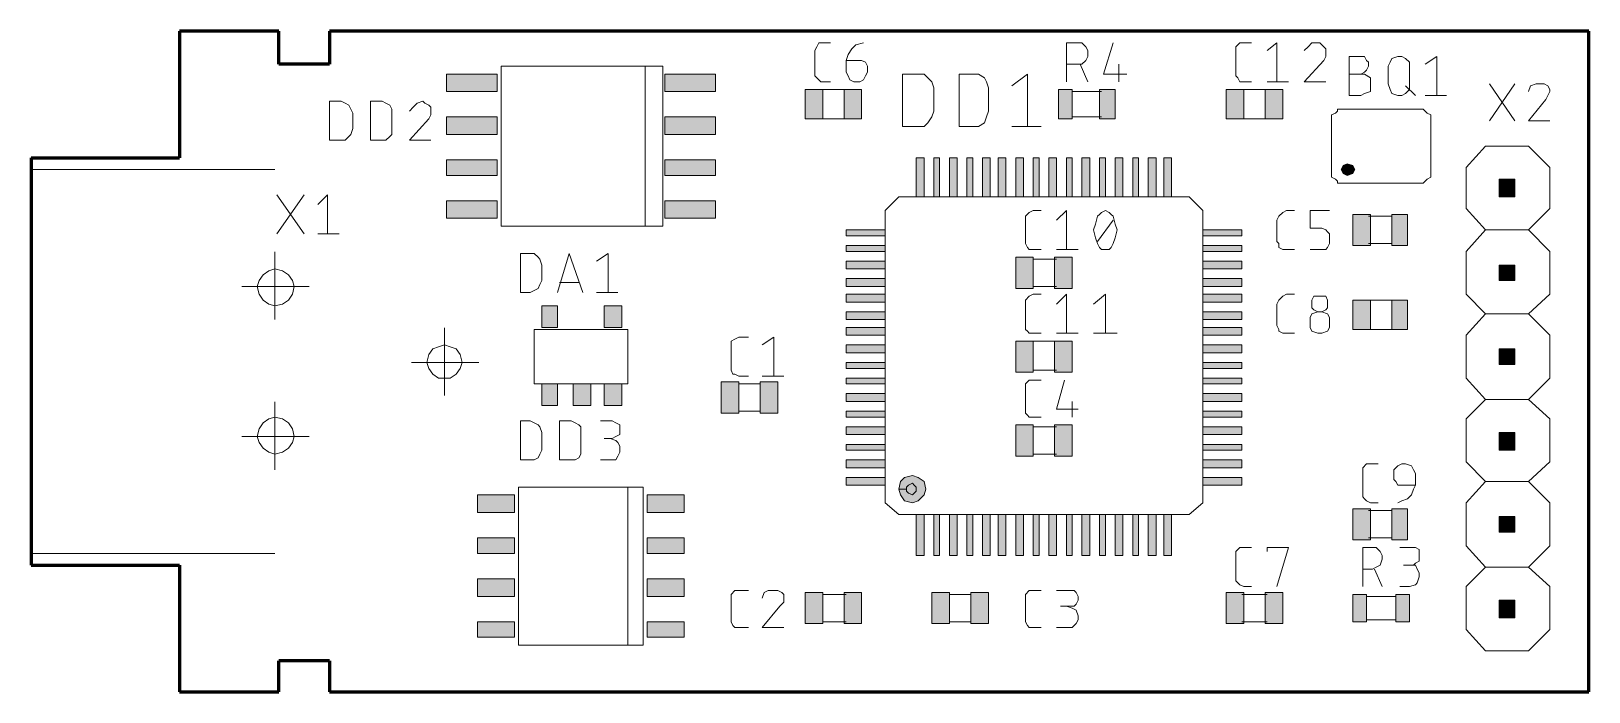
# Model space of a CAD drawing. Header units: millimetres. Extents: x 146 to 808, y 127 to 512.
# Drawn here: x 541.7 to 808, y 399.1 to 512.1 of the extents above; entities that cross this region are included whole.
import ezdxf

# ---------------------------------------------------------------- set-up
doc = ezdxf.new("R2010")
doc.units = ezdxf.units.MM
doc.layers.add('H', color=7, linetype='Continuous', lineweight=100)
doc.layers.add('P', color=250, linetype='Continuous', lineweight=100)

msp = doc.modelspace()

# ---------------------------------------------------------------- hatches: boundary and pattern name
at = {"layer": 'H', "linetype": 'Continuous', "lineweight": 5}
for points in [[(612.66, 504.77), (621.33, 504.77), (621.33, 501.77), (612.66, 501.77)], [(650, 504.77), (658.66, 504.77), (658.66, 501.77), (650, 501.77)], [(674, 502.1), (677, 502.1), (677, 497.1), (674, 497.1)], [(680.66, 502.1), (683.66, 502.1), (683.66, 497.1), (680.66, 497.1)], [(717.33, 502.1), (719.66, 502.1), (719.66, 497.1), (717.33, 497.1)], [(724.33, 502.1), (727, 502.1), (727, 497.1), (724.33, 497.1)], [(746, 502.1), (749, 502.1), (749, 497.1), (746, 497.1)], [(752.66, 502.1), (755.66, 502.1), (755.66, 497.1), (752.66, 497.1)], [(612.66, 497.43), (621.33, 497.43), (621.33, 494.43), (612.66, 494.43)], [(650, 497.43), (658.66, 497.43), (658.66, 494.43), (650, 494.43)], [(612.66, 490.1), (621.33, 490.1), (621.33, 487.43), (612.66, 487.43)], [(650, 490.1), (658.66, 490.1), (658.66, 487.43), (650, 487.43)], [(693, 490.43), (694.33, 490.43), (694.33, 483.77), (693, 483.77)], [(696, 490.43), (697, 490.43), (697, 483.77), (696, 483.77)], [(698.66, 490.43), (700, 490.43), (700, 483.77), (698.66, 483.77)], [(701.66, 490.43), (702.66, 490.43), (702.66, 483.77), (701.66, 483.77)], [(704.33, 490.43), (705.66, 490.43), (705.66, 483.77), (704.33, 483.77)], [(707, 490.43), (708.33, 490.43), (708.33, 483.77), (707, 483.77)], [(710, 490.43), (711.33, 490.43), (711.33, 483.77), (710, 483.77)], [(713, 490.43), (714, 490.43), (714, 483.77), (713, 483.77)], [(715.66, 490.43), (717, 490.43), (717, 483.77), (715.66, 483.77)], [(718.66, 490.43), (719.66, 490.43), (719.66, 483.77), (718.66, 483.77)], [(721.33, 490.43), (722.66, 490.43), (722.66, 483.77), (721.33, 483.77)], [(724.33, 490.43), (725.33, 490.43), (725.33, 483.77), (724.33, 483.77)], [(727, 490.43), (728.33, 490.43), (728.33, 483.77), (727, 483.77)], [(730, 490.43), (731, 490.43), (731, 483.77), (730, 483.77)], [(732.66, 490.43), (734, 490.43), (734, 483.77), (732.66, 483.77)], [(735.33, 490.43), (736.66, 490.43), (736.66, 483.77), (735.33, 483.77)], [(768, 488.43), (767.66, 487.77), (766.66, 487.43), (766, 487.77), (765.66, 488.43), (766, 489.1), (766.66, 489.43), (767.66, 489.1)], [(792.66, 486.77), (795.33, 486.77), (795.33, 483.77), (792.66, 483.77)], [(612.66, 483.1), (621.33, 483.1), (621.33, 480.1), (612.66, 480.1)], [(650, 483.1), (658.66, 483.1), (658.66, 480.1), (650, 480.1)], [(767.66, 480.77), (770.66, 480.77), (770.66, 475.43), (767.66, 475.43)], [(774.33, 480.77), (777, 480.77), (777, 475.43), (774.33, 475.43)], [(681, 478.1), (687.66, 478.1), (687.66, 477.1), (681, 477.1)], [(742, 478.1), (748.66, 478.1), (748.66, 477.1), (742, 477.1)], [(681, 475.43), (687.66, 475.43), (687.66, 474.43), (681, 474.43)], [(742, 475.43), (748.66, 475.43), (748.66, 474.43), (742, 474.43)], [(681, 472.77), (687.66, 472.77), (687.66, 471.43), (681, 471.43)], [(710, 473.43), (713, 473.43), (713, 468.1), (710, 468.1)], [(716.66, 473.43), (719.66, 473.43), (719.66, 468.1), (716.66, 468.1)], [(742, 472.77), (748.66, 472.77), (748.66, 471.43), (742, 471.43)], [(792.66, 472.1), (795.33, 472.1), (795.33, 469.43), (792.66, 469.43)], [(681, 469.77), (687.66, 469.77), (687.66, 468.43), (681, 468.43)], [(742, 469.77), (748.66, 469.77), (748.66, 468.43), (742, 468.43)], [(681, 467.1), (687.66, 467.1), (687.66, 465.77), (681, 465.77)], [(742, 467.1), (748.66, 467.1), (748.66, 465.77), (742, 465.77)], [(767.66, 466.1), (770.66, 466.1), (770.66, 461.1), (767.66, 461.1)], [(774.33, 466.1), (777, 466.1), (777, 461.1), (774.33, 461.1)], [(629, 465.1), (631.66, 465.1), (631.66, 461.43), (629, 461.43)], [(639.66, 465.1), (642.66, 465.1), (642.66, 461.43), (639.66, 461.43)], [(681, 464.1), (687.66, 464.1), (687.66, 462.77), (681, 462.77)], [(742, 464.1), (748.66, 464.1), (748.66, 462.77), (742, 462.77)], [(681, 461.43), (687.66, 461.43), (687.66, 460.1), (681, 460.1)], [(742, 461.43), (748.66, 461.43), (748.66, 460.1), (742, 460.1)], [(681, 458.43), (687.66, 458.43), (687.66, 457.1), (681, 457.1)], [(710, 459.1), (713, 459.1), (713, 453.77), (710, 453.77)], [(716.66, 459.1), (719.66, 459.1), (719.66, 453.77), (716.66, 453.77)], [(742, 458.43), (748.66, 458.43), (748.66, 457.1), (742, 457.1)], [(681, 455.43), (687.66, 455.43), (687.66, 454.43), (681, 454.43)], [(742, 455.43), (748.66, 455.43), (748.66, 454.43), (742, 454.43)], [(792.66, 457.77), (795.33, 457.77), (795.33, 455.1), (792.66, 455.1)], [(681, 452.77), (687.66, 452.77), (687.66, 451.77), (681, 451.77)], [(742, 452.77), (748.66, 452.77), (748.66, 451.77), (742, 451.77)], [(629, 451.77), (631.66, 451.77), (631.66, 448.1), (629, 448.1)], [(634.33, 451.77), (637.33, 451.77), (637.33, 448.1), (634.33, 448.1)], [(639.66, 451.77), (642.66, 451.77), (642.66, 448.1), (639.66, 448.1)], [(659.66, 452.1), (662.66, 452.1), (662.66, 446.77), (659.66, 446.77)], [(666.33, 452.1), (669.33, 452.1), (669.33, 446.77), (666.33, 446.77)], [(681, 450.1), (687.66, 450.1), (687.66, 448.77), (681, 448.77)], [(742, 450.1), (748.66, 450.1), (748.66, 448.77), (742, 448.77)], [(681, 447.1), (687.66, 447.1), (687.66, 446.1), (681, 446.1)], [(742, 447.1), (748.66, 447.1), (748.66, 446.1), (742, 446.1)], [(681, 444.43), (687.66, 444.43), (687.66, 443.1), (681, 443.1)], [(710, 444.77), (713, 444.77), (713, 439.43), (710, 439.43)], [(716.66, 444.77), (719.66, 444.77), (719.66, 439.43), (716.66, 439.43)], [(742, 444.43), (748.66, 444.43), (748.66, 443.1), (742, 443.1)], [(792.66, 443.43), (795.33, 443.43), (795.33, 440.43), (792.66, 440.43)], [(681, 441.43), (687.66, 441.43), (687.66, 440.43), (681, 440.43)], [(742, 441.43), (748.66, 441.43), (748.66, 440.43), (742, 440.43)], [(681, 438.77), (687.66, 438.77), (687.66, 437.43), (681, 437.43)], [(742, 438.77), (748.66, 438.77), (748.66, 437.43), (742, 437.43)], [(681, 435.77), (687.66, 435.77), (687.66, 434.43), (681, 434.43)], [(690, 433.77), (690.33, 435.1), (691, 435.77), (692.33, 436.1), (693.33, 435.77), (694.33, 435.1), (694.66, 433.77), (694.33, 432.77), (693.33, 431.77), (692.33, 431.43), (691, 431.77), (690.33, 432.77), (690, 433.77), (691.33, 433.77), (691.33, 434.1), (691.66, 434.43), (692.33, 434.77), (692.66, 434.43), (693, 434.1), (693, 433.77), (693, 433.43), (692.66, 433.1), (692.33, 432.77), (691.66, 433.1), (691.33, 433.43), (691.33, 433.77)], [(742, 435.77), (748.66, 435.77), (748.66, 434.43), (742, 434.43)], [(618, 432.77), (624.33, 432.77), (624.33, 429.77), (618, 429.77)], [(647, 432.77), (653.33, 432.77), (653.33, 429.77), (647, 429.77)], [(693, 429.43), (694.33, 429.43), (694.33, 422.43), (693, 422.43)], [(696, 429.43), (697, 429.43), (697, 422.43), (696, 422.43)], [(698.66, 429.43), (700, 429.43), (700, 422.43), (698.66, 422.43)], [(701.66, 429.43), (702.66, 429.43), (702.66, 422.43), (701.66, 422.43)], [(704.33, 429.43), (705.66, 429.43), (705.66, 422.43), (704.33, 422.43)], [(707, 429.43), (708.33, 429.43), (708.33, 422.43), (707, 422.43)], [(710, 429.43), (711.33, 429.43), (711.33, 422.43), (710, 422.43)], [(713, 429.43), (714, 429.43), (714, 422.43), (713, 422.43)], [(715.66, 429.43), (717, 429.43), (717, 422.43), (715.66, 422.43)], [(718.66, 429.43), (719.66, 429.43), (719.66, 422.43), (718.66, 422.43)], [(721.33, 429.43), (722.66, 429.43), (722.66, 422.43), (721.33, 422.43)], [(724.33, 429.43), (725.33, 429.43), (725.33, 422.43), (724.33, 422.43)], [(727, 429.43), (728.33, 429.43), (728.33, 422.43), (727, 422.43)], [(730, 429.43), (731, 429.43), (731, 422.43), (730, 422.43)], [(732.66, 429.43), (734, 429.43), (734, 422.43), (732.66, 422.43)], [(735.33, 429.43), (736.66, 429.43), (736.66, 422.43), (735.33, 422.43)], [(767.66, 430.43), (770.66, 430.43), (770.66, 425.1), (767.66, 425.1)], [(774.33, 430.43), (777, 430.43), (777, 425.1), (774.33, 425.1)], [(792.66, 429.1), (795.33, 429.1), (795.33, 426.43), (792.66, 426.43)], [(618, 425.43), (624.33, 425.43), (624.33, 422.77), (618, 422.77)], [(647, 425.43), (653.33, 425.43), (653.33, 422.77), (647, 422.77)], [(618, 418.43), (624.33, 418.43), (624.33, 415.43), (618, 415.43)], [(647, 418.43), (653.33, 418.43), (653.33, 415.43), (647, 415.43)], [(674, 416.1), (677, 416.1), (677, 410.77), (674, 410.77)], [(680.66, 416.1), (683.66, 416.1), (683.66, 410.77), (680.66, 410.77)], [(695.66, 416.1), (698.66, 416.1), (698.66, 410.77), (695.66, 410.77)], [(702.33, 416.1), (705.33, 416.1), (705.33, 410.77), (702.33, 410.77)], [(746, 416.1), (749, 416.1), (749, 410.77), (746, 410.77)], [(752.66, 416.1), (755.66, 416.1), (755.66, 410.77), (752.66, 410.77)], [(767.66, 415.77), (770, 415.77), (770, 411.1), (767.66, 411.1)], [(775, 415.77), (777.33, 415.77), (777.33, 411.1), (775, 411.1)], [(792.66, 414.77), (795.33, 414.77), (795.33, 411.77), (792.66, 411.77)], [(618, 411.1), (624.33, 411.1), (624.33, 408.43), (618, 408.43)], [(647, 411.1), (653.33, 411.1), (653.33, 408.43), (647, 408.43)]]:
    msp.add_hatch(color=0, dxfattribs=at).paths.add_polyline_path(points)

# ---------------------------------------------------------------- linework, layer by layer
at = {"lineweight": 5}
for p, q in [((583.33, 474.35), (583.33, 462.76)), ((589.18, 468.43), (577.69, 468.43)), ((612.33, 461.35), (612.33, 449.76)), ((618.18, 455.43), (606.69, 455.43)), ((583.33, 448.69), (583.33, 437.09)), ((589.18, 442.77), (577.69, 442.77))]:
    msp.add_line(p, q, dxfattribs=at)
at = {"layer": 'P', "color": 0, "linetype": 'Continuous', "lineweight": 60}
for points in [[(584, 512.1), (567, 512.1)], [(567, 512.1), (567, 490.43)], [(584, 506.43), (584, 512.1)], [(808, 512.1), (592.66, 512.1)], [(592.66, 512.1), (592.66, 506.43)], [(808, 399.1), (808, 512.1)], [(592.66, 506.43), (584, 506.43)], [(541.66, 490.43), (541.66, 420.77)], [(541.66, 490.43), (567, 490.43)], [(541.66, 420.77), (567, 420.77)], [(567, 420.77), (567, 399.1)], [(592.66, 404.43), (584, 404.43)], [(584, 399.1), (584, 404.43)], [(592.66, 404.43), (592.66, 399.1)], [(567, 399.1), (584, 399.1)], [(592.66, 399.1), (808, 399.1)]]:
    msp.add_lwpolyline(points, dxfattribs=at)
at = {"layer": 'P', "color": 0, "linetype": 'Continuous', "lineweight": 5}
for points in [[(677, 510.1), (676.33, 510.1), (676, 509.43), (675.66, 508.77)], [(675.66, 504.77), (675.66, 508.77)], [(677, 510.1), (678.33, 510.1)], [(684, 510.1), (682.66, 509.77), (682, 509.1), (681.33, 508.1), (681, 507.1)], [(718.66, 503.43), (718.66, 510.1)], [(718.66, 510.1), (720.66, 510.1)], [(720.66, 506.43), (721.33, 506.43), (722, 507.1), (722.33, 507.77), (722.33, 508.77), (722, 509.43), (721.33, 510.1), (720.66, 510.1)], [(726.66, 510.1), (725, 504.77)], [(749, 510.1), (748.33, 510.1), (747.66, 509.43), (747.66, 508.77)], [(747.66, 504.77), (747.66, 508.77)], [(749, 510.1), (750.33, 510.1)], [(753, 508.77), (754.66, 510.1)], [(754.66, 510.1), (754.66, 503.43)], [(761.66, 510.1), (760.66, 510.1), (760, 509.43), (759.33, 508.77)], [(763, 508.43), (763, 509.1), (762.66, 509.43), (762, 510.1), (761.66, 510.1)], [(622, 506.1), (622, 478.77)], [(646.66, 506.1), (622, 506.1)], [(649.66, 506.1), (646.66, 506.1)], [(646.66, 478.77), (646.66, 506.1)], [(649.66, 478.77), (649.66, 506.1)], [(681, 507.1), (683, 507.1)], [(681, 505.1), (681, 507.1)], [(684.66, 505.77), (684.66, 506.1), (684.33, 506.77), (683.66, 507.1), (683, 507.1)], [(720.66, 506.43), (718.66, 506.43)], [(722.33, 503.43), (721, 506.43)], [(727.66, 506.43), (727.66, 503.43)], [(762.66, 507.1), (759.33, 503.43)], [(762.66, 507.1), (763, 507.77), (763, 508.43)], [(767, 501.1), (767, 507.77)], [(767, 507.77), (769, 507.77)], [(769, 504.77), (769.66, 505.1), (770, 505.43), (770.33, 506.1), (770.33, 506.77), (770, 507.1), (769.66, 507.77), (769, 507.77)], [(777.33, 506.1), (777.33, 506.77), (776.66, 507.43), (776, 507.77), (775.33, 507.77), (774.33, 507.43), (774, 506.77), (773.66, 506.1)], [(773.66, 503.1), (773.66, 506.1)], [(777.33, 506.1), (777.33, 503.1)], [(780, 506.43), (782, 507.77)], [(782, 507.77), (782, 501.1)], [(612.66, 504.77), (621.33, 504.77), (621.33, 501.77), (612.66, 501.77), (612.66, 504.77)], [(650, 504.77), (658.66, 504.77), (658.66, 501.77), (650, 501.77), (650, 504.77)], [(675.66, 504.77), (675.66, 504.43), (676, 504.1), (676.66, 503.43), (677, 503.43)], [(678.33, 503.43), (677, 503.43)], [(681, 505.1), (681.33, 504.43), (681.66, 503.77), (682.33, 503.43), (683.33, 503.43), (684, 503.77), (684.33, 504.43), (684.66, 505.1)], [(684.66, 505.77), (684.66, 505.1)], [(690.66, 495.77), (690.66, 504.77)], [(690.66, 504.77), (693.33, 504.77)], [(696, 502.43), (695.66, 503.43), (695, 504.1), (694.33, 504.77), (693.33, 504.77)], [(700.33, 495.77), (700.33, 504.77)], [(700.33, 504.77), (702.66, 504.77)], [(705.33, 502.43), (705, 503.43), (704.66, 504.1), (703.66, 504.77), (702.66, 504.77)], [(709.33, 502.77), (712, 504.77)], [(712, 504.77), (712, 495.77)], [(725, 504.77), (729, 504.77)], [(747.66, 504.77), (747.66, 504.43), (748, 504.1), (748.33, 503.43), (749, 503.43)], [(750.33, 503.43), (749, 503.43)], [(753, 503.43), (756.66, 503.43)], [(759.33, 503.43), (763, 503.43)], [(767, 504.77), (769, 504.77)], [(769, 501.1), (769.66, 501.43), (770.66, 501.77), (770.66, 502.77), (770.66, 503.43), (770.66, 504.1), (769.66, 504.77), (769, 504.77)], [(674, 502.1), (677, 502.1), (677, 497.1), (674, 497.1), (674, 502.1)], [(677, 502.1), (681, 502.1)], [(680.66, 502.1), (683.66, 502.1), (683.66, 497.1), (680.66, 497.1), (680.66, 502.1)], [(696, 502.43), (696, 498.43)], [(705.33, 502.43), (705.33, 498.43)], [(717.33, 502.1), (719.66, 502.1), (719.66, 497.1), (717.33, 497.1), (717.33, 502.1)], [(719.66, 501.77), (724.66, 501.77)], [(724.33, 502.1), (727, 502.1), (727, 497.1), (724.33, 497.1), (724.33, 502.1)], [(746, 502.1), (749, 502.1), (749, 497.1), (746, 497.1), (746, 502.1)], [(748.66, 502.1), (753, 502.1)], [(752.66, 502.1), (755.66, 502.1), (755.66, 497.1), (752.66, 497.1), (752.66, 502.1)], [(769, 501.1), (767, 501.1)], [(773.66, 503.1), (774, 502.1), (774.33, 501.43), (775.33, 501.1), (776, 501.1), (776.66, 501.43), (777.33, 502.1), (777.33, 503.1)], [(776.66, 502.77), (778.33, 501.1)], [(780, 501.1), (783.66, 501.1)], [(791, 496.77), (795.33, 503.1)], [(791, 503.1), (795.33, 496.77)], [(799.66, 503.1), (799, 503.1), (798, 502.77), (797.66, 501.77)], [(801.33, 501.77), (801.33, 502.1), (801, 502.77), (800.33, 503.1), (799.66, 503.1)], [(800.66, 500.43), (801, 501.1), (801.33, 501.77)], [(592.66, 493.43), (592.66, 500.1)], [(592.66, 500.1), (594.66, 500.1)], [(596.66, 498.1), (596.33, 498.77), (596, 499.43), (595.33, 499.77), (594.66, 500.1)], [(596.66, 498.1), (596.66, 495.43)], [(599.66, 493.43), (599.66, 500.1)], [(599.66, 500.1), (601.66, 500.1)], [(603.33, 498.1), (603.33, 498.77), (603, 499.43), (602.33, 499.77), (601.66, 500.1)], [(603.33, 498.1), (603.33, 495.43)], [(608.66, 500.1), (607.66, 499.77), (607, 499.1), (606.33, 498.43)], [(610, 498.43), (610, 499.1), (609.66, 499.43), (609, 499.77), (608.66, 500.1)], [(609.66, 497.1), (610, 497.77), (610, 498.43)], [(693.33, 495.77), (694.33, 495.77), (695, 496.43), (695.66, 497.43), (696, 498.43)], [(702.66, 495.77), (703.66, 495.77), (704.66, 496.43), (705, 497.43), (705.33, 498.43)], [(764, 497.77), (764.66, 498.1), (765, 498.43), (765, 498.77)], [(765, 498.77), (779.66, 498.77)], [(779.66, 498.77), (780, 498.43), (780.33, 498.1), (781, 497.77)], [(800.66, 500.43), (797.66, 496.77)], [(594.66, 493.43), (595.33, 493.43), (596, 494.1), (596.33, 494.43), (596.66, 495.43)], [(601.66, 493.43), (602.33, 493.43), (603, 494.1), (603.33, 494.43), (603.33, 495.43)], [(609.66, 497.1), (606.33, 493.43)], [(612.66, 497.43), (621.33, 497.43), (621.33, 494.43), (612.66, 494.43), (612.66, 497.43)], [(650, 497.43), (658.66, 497.43), (658.66, 494.43), (650, 494.43), (650, 497.43)], [(677, 497.1), (681, 497.1)], [(693.33, 495.77), (690.66, 495.77)], [(702.66, 495.77), (700.33, 495.77)], [(709.33, 495.77), (714.33, 495.77)], [(724.66, 497.43), (719.66, 497.43)], [(748.66, 497.1), (753, 497.1)], [(764, 487.1), (764, 497.77)], [(781, 497.77), (781, 487.1)], [(797.66, 496.77), (801.33, 496.77)], [(594.66, 493.43), (592.66, 493.43)], [(601.66, 493.43), (599.66, 493.43)], [(606.33, 493.43), (610, 493.43)], [(612.66, 490.1), (621.33, 490.1), (621.33, 487.43), (612.66, 487.43), (612.66, 490.1)], [(650, 490.1), (658.66, 490.1), (658.66, 487.43), (650, 487.43), (650, 490.1)], [(693, 490.43), (694.33, 490.43), (694.33, 483.77), (693, 483.77), (693, 490.43)], [(696, 490.43), (697, 490.43), (697, 483.77), (696, 483.77), (696, 490.43)], [(698.66, 490.43), (700, 490.43), (700, 483.77), (698.66, 483.77), (698.66, 490.43)], [(701.66, 490.43), (702.66, 490.43), (702.66, 483.77), (701.66, 483.77), (701.66, 490.43)], [(704.33, 490.43), (705.66, 490.43), (705.66, 483.77), (704.33, 483.77), (704.33, 490.43)], [(707, 490.43), (708.33, 490.43), (708.33, 483.77), (707, 483.77), (707, 490.43)], [(710, 490.43), (711.33, 490.43), (711.33, 483.77), (710, 483.77), (710, 490.43)], [(713, 490.43), (714, 490.43), (714, 483.77), (713, 483.77), (713, 490.43)], [(715.66, 490.43), (717, 490.43), (717, 483.77), (715.66, 483.77), (715.66, 490.43)], [(718.66, 490.43), (719.66, 490.43), (719.66, 483.77), (718.66, 483.77), (718.66, 490.43)], [(721.33, 490.43), (722.66, 490.43), (722.66, 483.77), (721.33, 483.77), (721.33, 490.43)], [(724.33, 490.43), (725.33, 490.43), (725.33, 483.77), (724.33, 483.77), (724.33, 490.43)], [(727, 490.43), (728.33, 490.43), (728.33, 483.77), (727, 483.77), (727, 490.43)], [(730, 490.43), (731, 490.43), (731, 483.77), (730, 483.77), (730, 490.43)], [(732.66, 490.43), (734, 490.43), (734, 483.77), (732.66, 483.77), (732.66, 490.43)], [(735.33, 490.43), (736.66, 490.43), (736.66, 483.77), (735.33, 483.77), (735.33, 490.43)], [(787, 488.77), (790.33, 492.43)], [(790.33, 492.43), (797.66, 492.43)], [(797.66, 492.43), (801.33, 488.77)], [(541.66, 488.43), (583.33, 488.43)], [(768, 488.43), (767.66, 487.77), (766.66, 487.43), (766, 487.77), (765.66, 488.43), (766, 489.1), (766.66, 489.43), (767.66, 489.1), (768, 488.43)], [(787, 481.77), (787, 488.77)], [(801.33, 488.77), (801.33, 481.77)], [(765, 486.1), (765, 486.43), (764.66, 486.77), (764, 487.1)], [(779.66, 486.1), (765, 486.1)], [(781, 487.1), (780.33, 486.77), (780, 486.43), (779.66, 486.1)], [(792.66, 486.77), (795.33, 486.77), (795.33, 483.77), (792.66, 483.77), (792.66, 486.77)], [(583.66, 477.43), (588.33, 484.1)], [(583.66, 484.1), (588.33, 477.43)], [(590.66, 482.43), (592.33, 484.1)], [(592.33, 484.1), (592.33, 477.43)], [(612.66, 483.1), (621.33, 483.1), (621.33, 480.1), (612.66, 480.1), (612.66, 483.1)], [(650, 483.1), (658.66, 483.1), (658.66, 480.1), (650, 480.1), (650, 483.1)], [(687.66, 481.43), (690, 483.77)], [(690, 483.77), (739.66, 483.77)], [(739.66, 483.77), (742, 481.43)], [(687.66, 431.43), (687.66, 481.43)], [(713, 481.43), (712.33, 481.1), (711.66, 480.43), (711.66, 479.77)], [(711.66, 476.1), (711.66, 479.77)], [(713, 481.43), (714.33, 481.43)], [(717, 479.77), (718.66, 481.43)], [(718.66, 481.43), (718.66, 474.77)], [(724, 480.43), (723.66, 479.1), (723.33, 478.1)], [(725.33, 481.43), (724.66, 481.1), (724.33, 480.77), (724, 480.43)], [(724, 476.1), (726.66, 479.77)], [(726.66, 480.43), (726.33, 480.77), (726, 481.1), (725.33, 481.43)], [(727.33, 478.1), (727, 479.1), (726.66, 480.43)], [(742, 481.43), (742, 431.43)], [(756.33, 481.43), (755.66, 481.1), (755, 480.43), (754.66, 479.77)], [(754.66, 476.1), (754.66, 479.77)], [(756.33, 481.43), (757.66, 481.43)], [(760.33, 478.43), (760.33, 481.43)], [(760.33, 481.43), (763.66, 481.43)], [(767.66, 480.77), (770.66, 480.77), (770.66, 475.43), (767.66, 475.43), (767.66, 480.77)], [(770.33, 480.43), (774.33, 480.43)], [(774.33, 480.77), (777, 480.77), (777, 475.43), (774.33, 475.43), (774.33, 480.77)], [(787, 481.77), (790.33, 478.1)], [(797.66, 478.1), (801.33, 481.77)], [(590.66, 477.43), (594.33, 477.43)], [(622, 478.77), (646.66, 478.77)], [(646.66, 478.77), (649.66, 478.77)], [(681, 478.1), (687.66, 478.1), (687.66, 477.1), (681, 477.1), (681, 478.1)], [(723.33, 478.1), (723.66, 476.77), (724, 475.77)], [(726.66, 475.77), (727, 476.77), (727.33, 478.1)], [(742, 478.1), (748.66, 478.1), (748.66, 477.1), (742, 477.1), (742, 478.1)], [(762.33, 478.43), (760.33, 478.43)], [(763.66, 477.1), (763.66, 477.43), (763.33, 477.77), (763, 478.1), (762.33, 478.43)], [(763.66, 476.1), (763.66, 477.1)], [(787, 474.43), (790.33, 478.1)], [(790.33, 478.1), (797.66, 478.1)], [(797.66, 478.1), (801.33, 474.43)], [(625.33, 467.43), (625.33, 474.1)], [(625.33, 474.1), (627, 474.1)], [(629, 472.1), (628.66, 473.1), (628.33, 473.43), (627.66, 474.1), (627, 474.1)], [(631.66, 467.43), (633.66, 474.1)], [(633.66, 474.1), (636, 467.43)], [(638.33, 472.77), (640.33, 474.1)], [(640.33, 474.1), (640.33, 467.43)], [(681, 475.43), (687.66, 475.43), (687.66, 474.43), (681, 474.43), (681, 475.43)], [(711.66, 476.1), (711.66, 475.77), (712, 475.1), (712.33, 474.77), (713, 474.77)], [(714.33, 474.77), (713, 474.77)], [(717, 474.77), (720.66, 474.77)], [(724, 475.77), (724.33, 475.1), (724.66, 474.77), (725.33, 474.77)], [(725.33, 474.77), (726, 474.77), (726.33, 475.1), (726.66, 475.77)], [(742, 475.43), (748.66, 475.43), (748.66, 474.43), (742, 474.43), (742, 475.43)], [(754.66, 476.1), (755, 475.77), (755, 475.1), (755.66, 474.77), (756.33, 474.77)], [(757.66, 474.77), (756.33, 474.77)], [(760.33, 474.77), (762.33, 474.77)], [(762.33, 474.77), (763, 474.77), (763.33, 475.1), (763.66, 475.77), (763.66, 476.1)], [(770.33, 475.77), (774.33, 475.77)], [(787, 467.1), (787, 474.43)], [(801.33, 474.43), (801.33, 467.1)], [(586.66, 468.43), (586.33, 467.1), (585.66, 466.1), (584.66, 465.43), (583.33, 465.1), (582.33, 465.43), (581.33, 466.1), (580.66, 467.1), (580.33, 468.43), (580.66, 469.43), (581.33, 470.43), (582.33, 471.1), (583.33, 471.43), (584.66, 471.1), (585.66, 470.43), (586.33, 469.43), (586.66, 468.43)], [(586.66, 468.43), (586.33, 467.1), (585.66, 466.1), (584.66, 465.43), (583.33, 465.1), (582.33, 465.43), (581.33, 466.1), (580.66, 467.1), (580.33, 468.43), (580.66, 469.43), (581.33, 470.43), (582.33, 471.1), (583.33, 471.43), (584.66, 471.1), (585.66, 470.43), (586.33, 469.43), (586.66, 468.43)], [(629, 472.1), (629, 469.43)], [(681, 472.77), (687.66, 472.77), (687.66, 471.43), (681, 471.43), (681, 472.77)], [(710, 473.43), (713, 473.43), (713, 468.1), (710, 468.1), (710, 473.43)], [(717, 473.1), (713, 473.1)], [(716.66, 473.43), (719.66, 473.43), (719.66, 468.1), (716.66, 468.1), (716.66, 473.43)], [(742, 472.77), (748.66, 472.77), (748.66, 471.43), (742, 471.43), (742, 472.77)], [(792.66, 472.1), (795.33, 472.1), (795.33, 469.43), (792.66, 469.43), (792.66, 472.1)], [(627, 467.43), (627.66, 467.77), (628.33, 468.1), (628.66, 468.77), (629, 469.43)], [(635.33, 469.1), (632, 469.1)], [(681, 469.77), (687.66, 469.77), (687.66, 468.43), (681, 468.43), (681, 469.77)], [(742, 469.77), (748.66, 469.77), (748.66, 468.43), (742, 468.43), (742, 469.77)], [(627, 467.43), (625.33, 467.43)], [(638.33, 467.43), (642, 467.43)], [(681, 467.1), (687.66, 467.1), (687.66, 465.77), (681, 465.77), (681, 467.1)], [(713, 467.1), (712.33, 466.77), (711.66, 466.1), (711.66, 465.43)], [(717, 468.43), (713, 468.43)], [(713, 467.1), (714.33, 467.1)], [(717, 465.43), (718.66, 467.1)], [(718.66, 467.1), (718.66, 460.43)], [(723.33, 465.43), (725.33, 467.1)], [(725.33, 467.1), (725.33, 460.43)], [(742, 467.1), (748.66, 467.1), (748.66, 465.77), (742, 465.77), (742, 467.1)], [(756.33, 467.1), (755.66, 466.77), (755, 466.1), (754.66, 465.43)], [(756.33, 467.1), (757.66, 467.1)], [(763.33, 465.43), (763.33, 466.1), (763, 466.77), (762.33, 466.77), (761.66, 466.77), (761, 466.77), (760.66, 466.1), (760.66, 465.43)], [(767.66, 466.1), (770.66, 466.1), (770.66, 461.1), (767.66, 461.1), (767.66, 466.1)], [(770.33, 466.1), (774.33, 466.1)], [(774.33, 466.1), (777, 466.1), (777, 461.1), (774.33, 461.1), (774.33, 466.1)], [(790.33, 463.77), (787, 467.1)], [(801.33, 467.1), (797.66, 463.77)], [(629, 465.1), (631.66, 465.1), (631.66, 461.43), (629, 461.43), (629, 465.1)], [(639.66, 465.1), (642.66, 465.1), (642.66, 461.43), (639.66, 461.43), (639.66, 465.1)], [(681, 464.1), (687.66, 464.1), (687.66, 462.77), (681, 462.77), (681, 464.1)], [(711.66, 461.77), (711.66, 465.43)], [(742, 464.1), (748.66, 464.1), (748.66, 462.77), (742, 462.77), (742, 464.1)], [(754.66, 461.77), (754.66, 465.43)], [(763.66, 462.1), (763.66, 463.1), (763.33, 463.77), (762.33, 464.1), (761.66, 464.1), (760.66, 463.77), (760.33, 463.1), (760.33, 462.1)], [(760.66, 465.43), (760.66, 464.77), (761, 464.43), (761.66, 464.1), (762.33, 464.1), (763, 464.43), (763.33, 464.77), (763.33, 465.43)], [(787, 460.1), (790.33, 463.77)], [(790.33, 463.77), (797.66, 463.77)], [(797.66, 463.77), (801.33, 460.1)], [(627.66, 451.77), (627.66, 461.1)], [(627.66, 461.1), (628.33, 461.1)], [(627.66, 461.1), (643.66, 461.1)], [(632.66, 461.1), (638.66, 461.1)], [(643.33, 461.1), (643.66, 461.1)], [(643.66, 461.1), (643.66, 451.77)], [(681, 461.43), (687.66, 461.43), (687.66, 460.1), (681, 460.1), (681, 461.43)], [(711.66, 461.77), (711.66, 461.1), (712, 460.77), (712.33, 460.43), (713, 460.43)], [(742, 461.43), (748.66, 461.43), (748.66, 460.1), (742, 460.1), (742, 461.43)], [(754.66, 461.77), (755, 461.1), (755, 460.77), (755.66, 460.43), (756.33, 460.43)], [(760.33, 462.1), (760.33, 461.43), (760.66, 460.77), (761.66, 460.43), (762.33, 460.43), (763.33, 460.77), (763.66, 461.43), (763.66, 462.1)], [(770.33, 461.1), (774.33, 461.1)], [(615.33, 455.43), (615, 454.43), (614.33, 453.43), (613.33, 452.77), (612.33, 452.77), (611.33, 452.77), (610.33, 453.43), (609.66, 454.43), (609.33, 455.43), (609.66, 456.77), (610.33, 457.77), (611.33, 458.1), (612.33, 458.43), (613.33, 458.1), (614.33, 457.77), (615, 456.77), (615.33, 455.43)], [(662.66, 459.77), (662, 459.43), (661.33, 459.1), (661.33, 458.43)], [(661.33, 454.77), (661.33, 458.43)], [(662.66, 459.77), (664.33, 459.77)], [(666.66, 458.43), (668.66, 459.77)], [(668.66, 459.77), (668.66, 453.1)], [(681, 458.43), (687.66, 458.43), (687.66, 457.1), (681, 457.1), (681, 458.43)], [(710, 459.1), (713, 459.1), (713, 453.77), (710, 453.77), (710, 459.1)], [(714.33, 460.43), (713, 460.43)], [(717, 459.1), (713, 459.1)], [(716.66, 459.1), (719.66, 459.1), (719.66, 453.77), (716.66, 453.77), (716.66, 459.1)], [(717, 460.43), (720.66, 460.43)], [(723.33, 460.43), (727.33, 460.43)], [(742, 458.43), (748.66, 458.43), (748.66, 457.1), (742, 457.1), (742, 458.43)], [(757.66, 460.43), (756.33, 460.43)], [(787, 452.77), (787, 460.1)], [(801.33, 460.1), (801.33, 452.77)], [(681, 455.43), (687.66, 455.43), (687.66, 454.43), (681, 454.43), (681, 455.43)], [(742, 455.43), (748.66, 455.43), (748.66, 454.43), (742, 454.43), (742, 455.43)], [(792.66, 457.77), (795.33, 457.77), (795.33, 455.1), (792.66, 455.1), (792.66, 457.77)], [(661.33, 454.77), (661.33, 454.1), (661.66, 453.43), (662, 453.43), (662.66, 453.1)], [(664.33, 453.1), (662.66, 453.1)], [(666.66, 453.1), (670.33, 453.1)], [(681, 452.77), (687.66, 452.77), (687.66, 451.77), (681, 451.77), (681, 452.77)], [(717, 454.1), (713, 454.1)], [(742, 452.77), (748.66, 452.77), (748.66, 451.77), (742, 451.77), (742, 452.77)], [(787, 452.77), (790.33, 449.1)], [(797.66, 449.1), (801.33, 452.77)], [(628.33, 451.77), (627.66, 451.77)], [(643.66, 451.77), (627.66, 451.77)], [(629, 451.77), (631.66, 451.77), (631.66, 448.1), (629, 448.1), (629, 451.77)], [(633.33, 451.77), (632.66, 451.77)], [(634.33, 451.77), (637.33, 451.77), (637.33, 448.1), (634.33, 448.1), (634.33, 451.77)], [(638.66, 451.77), (638, 451.77)], [(639.66, 451.77), (642.66, 451.77), (642.66, 448.1), (639.66, 448.1), (639.66, 451.77)], [(643.66, 451.77), (643.33, 451.77)], [(659.66, 452.1), (662.66, 452.1), (662.66, 446.77), (659.66, 446.77), (659.66, 452.1)], [(666.33, 451.77), (662.66, 451.77)], [(666.33, 452.1), (669.33, 452.1), (669.33, 446.77), (666.33, 446.77), (666.33, 452.1)], [(713, 452.43), (712.33, 452.43), (711.66, 451.77), (711.66, 451.1)], [(711.66, 447.43), (711.66, 451.1)], [(713, 452.43), (714.33, 452.43)], [(718.33, 452.43), (717, 447.43)], [(681, 450.1), (687.66, 450.1), (687.66, 448.77), (681, 448.77), (681, 450.1)], [(719.66, 448.77), (719.66, 446.1)], [(742, 450.1), (748.66, 450.1), (748.66, 448.77), (742, 448.77), (742, 450.1)], [(787, 445.77), (790.33, 449.1)], [(790.33, 449.1), (797.66, 449.1)], [(797.66, 449.1), (801.33, 445.77)], [(586.66, 442.77), (586.33, 441.77), (585.66, 440.77), (584.66, 440.1), (583.33, 439.77), (582.33, 440.1), (581.33, 440.77), (580.66, 441.77), (580.33, 442.77), (580.66, 444.1), (581.33, 445.1), (582.33, 445.77), (583.33, 446.1), (584.66, 445.77), (585.66, 445.1), (586.33, 444.1), (586.66, 442.77)], [(586.66, 442.77), (586.33, 441.77), (585.66, 440.77), (584.66, 440.1), (583.33, 439.77), (582.33, 440.1), (581.33, 440.77), (580.66, 441.77), (580.33, 442.77), (580.66, 444.1), (581.33, 445.1), (582.33, 445.77), (583.33, 446.1), (584.66, 445.77), (585.66, 445.1), (586.33, 444.1), (586.66, 442.77)], [(625.33, 438.77), (625.33, 445.43)], [(625.33, 445.43), (627, 445.43)], [(629, 443.43), (628.66, 444.43), (628.33, 444.77), (627.66, 445.1), (627, 445.43)], [(632, 438.77), (632, 445.43)], [(632, 445.43), (634, 445.43)], [(635.66, 443.43), (635.66, 444.43), (635.33, 444.77), (634.66, 445.1), (634, 445.43)], [(639, 445.43), (641, 445.43)], [(641, 442.43), (641.66, 442.77), (642.33, 443.1), (642.33, 443.43), (642.33, 444.1), (642.33, 444.77), (641.66, 445.1), (641, 445.43)], [(666.33, 447.1), (662.66, 447.1)], [(681, 447.1), (687.66, 447.1), (687.66, 446.1), (681, 446.1), (681, 447.1)], [(711.66, 447.43), (711.66, 446.77), (712, 446.43), (712.33, 446.1), (713, 446.1)], [(714.33, 446.1), (713, 446.1)], [(717, 447.43), (720.66, 447.43)], [(742, 447.1), (748.66, 447.1), (748.66, 446.1), (742, 446.1), (742, 447.1)], [(787, 438.43), (787, 445.77)], [(801.33, 445.77), (801.33, 438.43)], [(629, 443.43), (629, 440.43)], [(635.66, 443.43), (635.66, 440.43)], [(641, 442.43), (639.66, 442.43)], [(640.66, 438.77), (641.66, 438.77), (642, 439.43), (642.33, 440.1), (642.33, 441.1), (642, 441.77), (641.66, 442.1), (640.66, 442.43)], [(681, 444.43), (687.66, 444.43), (687.66, 443.1), (681, 443.1), (681, 444.43)], [(710, 444.77), (713, 444.77), (713, 439.43), (710, 439.43), (710, 444.77)], [(717, 444.43), (713, 444.43)], [(716.66, 444.77), (719.66, 444.77), (719.66, 439.43), (716.66, 439.43), (716.66, 444.77)], [(742, 444.43), (748.66, 444.43), (748.66, 443.1), (742, 443.1), (742, 444.43)], [(792.66, 443.43), (795.33, 443.43), (795.33, 440.43), (792.66, 440.43), (792.66, 443.43)], [(627, 438.77), (627.66, 438.77), (628.33, 439.1), (628.66, 439.77), (629, 440.43)], [(634, 438.77), (634.66, 438.77), (635.33, 439.1), (635.66, 439.77), (635.66, 440.43)], [(681, 441.43), (687.66, 441.43), (687.66, 440.43), (681, 440.43), (681, 441.43)], [(717, 439.77), (713, 439.77)], [(742, 441.43), (748.66, 441.43), (748.66, 440.43), (742, 440.43), (742, 441.43)], [(627, 438.77), (625.33, 438.77)], [(634, 438.77), (632, 438.77)], [(639, 438.77), (640.66, 438.77)], [(681, 438.77), (687.66, 438.77), (687.66, 437.43), (681, 437.43), (681, 438.77)], [(742, 438.77), (748.66, 438.77), (748.66, 437.43), (742, 437.43), (742, 438.77)], [(770.66, 438.1), (770, 438.1), (769.33, 437.43), (769.33, 436.77)], [(770.66, 438.1), (772, 438.1)], [(778.33, 436.43), (778, 437.1), (777.66, 437.77), (776.66, 438.1), (776, 438.1), (775.33, 437.77), (774.66, 437.1), (774.66, 436.43)], [(790.33, 435.1), (787, 438.43)], [(801.33, 438.43), (797.66, 435.1)], [(681, 435.77), (687.66, 435.77), (687.66, 434.43), (681, 434.43), (681, 435.77)], [(690, 433.77), (690.33, 435.1), (691, 435.77), (692.33, 436.1), (693.33, 435.77), (694.33, 435.1), (694.66, 433.77), (694.33, 432.77), (693.33, 431.77), (692.33, 431.43), (691, 431.77), (690.33, 432.77), (690, 433.77), (691.33, 433.77), (691.33, 434.1), (691.66, 434.43), (692.33, 434.77), (692.66, 434.43), (693, 434.1), (693, 433.77), (693, 433.43), (692.66, 433.1), (692.33, 432.77), (691.66, 433.1), (691.33, 433.43), (691.33, 433.77), (690, 433.77)], [(742, 435.77), (748.66, 435.77), (748.66, 434.43), (742, 434.43), (742, 435.77)], [(769.33, 433.1), (769.33, 436.77)], [(774.66, 436.1), (774.66, 436.43)], [(774.66, 436.1), (774.66, 435.43), (775, 435.1), (775.33, 434.43), (776, 434.43)], [(775.33, 431.43), (776, 431.77), (777, 432.1), (777.66, 432.77), (778, 433.77), (778.33, 434.43)], [(778.33, 434.43), (776, 434.43)], [(778.33, 436.43), (778.33, 434.43)], [(787, 431.43), (790.33, 435.1)], [(790.33, 435.1), (797.66, 435.1)], [(797.66, 435.1), (801.33, 431.43)], [(618, 432.77), (624.33, 432.77), (624.33, 429.77), (618, 429.77), (618, 432.77)], [(643.66, 434.1), (625, 434.1)], [(625, 434.1), (625, 407.1)], [(646.33, 434.1), (643.66, 434.1)], [(643.66, 407.1), (643.66, 434.1)], [(646.33, 407.1), (646.33, 434.1)], [(647, 432.77), (653.33, 432.77), (653.33, 429.77), (647, 429.77), (647, 432.77)], [(769.33, 433.1), (769.33, 432.43), (769.66, 432.1), (770, 431.77), (770.66, 431.43)], [(690, 429.43), (687.66, 431.43)], [(739.66, 429.43), (690, 429.43)], [(693, 429.43), (694.33, 429.43), (694.33, 422.43), (693, 422.43), (693, 429.43)], [(696, 429.43), (697, 429.43), (697, 422.43), (696, 422.43), (696, 429.43)], [(698.66, 429.43), (700, 429.43), (700, 422.43), (698.66, 422.43), (698.66, 429.43)], [(701.66, 429.43), (702.66, 429.43), (702.66, 422.43), (701.66, 422.43), (701.66, 429.43)], [(704.33, 429.43), (705.66, 429.43), (705.66, 422.43), (704.33, 422.43), (704.33, 429.43)], [(707, 429.43), (708.33, 429.43), (708.33, 422.43), (707, 422.43), (707, 429.43)], [(710, 429.43), (711.33, 429.43), (711.33, 422.43), (710, 422.43), (710, 429.43)], [(713, 429.43), (714, 429.43), (714, 422.43), (713, 422.43), (713, 429.43)], [(715.66, 429.43), (717, 429.43), (717, 422.43), (715.66, 422.43), (715.66, 429.43)], [(718.66, 429.43), (719.66, 429.43), (719.66, 422.43), (718.66, 422.43), (718.66, 429.43)], [(721.33, 429.43), (722.66, 429.43), (722.66, 422.43), (721.33, 422.43), (721.33, 429.43)], [(724.33, 429.43), (725.33, 429.43), (725.33, 422.43), (724.33, 422.43), (724.33, 429.43)], [(727, 429.43), (728.33, 429.43), (728.33, 422.43), (727, 422.43), (727, 429.43)], [(730, 429.43), (731, 429.43), (731, 422.43), (730, 422.43), (730, 429.43)], [(732.66, 429.43), (734, 429.43), (734, 422.43), (732.66, 422.43), (732.66, 429.43)], [(735.33, 429.43), (736.66, 429.43), (736.66, 422.43), (735.33, 422.43), (735.33, 429.43)], [(742, 431.43), (739.66, 429.43)], [(767.66, 430.43), (770.66, 430.43), (770.66, 425.1), (767.66, 425.1), (767.66, 430.43)], [(770.33, 430.1), (774.33, 430.1)], [(772, 431.43), (770.66, 431.43)], [(774.33, 430.43), (777, 430.43), (777, 425.1), (774.33, 425.1), (774.33, 430.43)], [(787, 424.1), (787, 431.43)], [(792.66, 429.1), (795.33, 429.1), (795.33, 426.43), (792.66, 426.43), (792.66, 429.1)], [(801.33, 431.43), (801.33, 424.1)], [(618, 425.43), (624.33, 425.43), (624.33, 422.77), (618, 422.77), (618, 425.43)], [(647, 425.43), (653.33, 425.43), (653.33, 422.77), (647, 422.77), (647, 425.43)], [(749, 423.77), (748.33, 423.77), (747.66, 423.1), (747.66, 422.43)], [(749, 423.77), (750.33, 423.77)], [(753, 423.1), (753, 423.77)], [(753, 423.77), (756.66, 423.77)], [(756.66, 423.77), (754.66, 417.1)], [(769.33, 417.1), (769.33, 423.77)], [(769.33, 423.77), (771, 423.77)], [(770.33, 425.43), (774.33, 425.43)], [(771, 420.1), (771.66, 420.43), (772.33, 420.77), (772.66, 421.77), (772.66, 422.43), (772.33, 423.1), (771.66, 423.77), (771, 423.77)], [(775.66, 423.77), (778, 423.77)], [(778, 420.77), (778.33, 421.1), (779, 421.43), (779, 422.1), (779, 422.77), (779, 423.43), (778.33, 423.77), (778, 423.77)], [(790.33, 420.43), (787, 424.1)], [(801.33, 424.1), (797.66, 420.43)], [(583.33, 422.77), (541.66, 422.77)], [(747.66, 418.77), (747.66, 422.43)], [(618, 418.43), (624.33, 418.43), (624.33, 415.43), (618, 415.43), (618, 418.43)], [(647, 418.43), (653.33, 418.43), (653.33, 415.43), (647, 415.43), (647, 418.43)], [(747.66, 418.77), (747.66, 418.1), (748, 417.77), (748.33, 417.43), (749, 417.1)], [(771, 420.1), (769.33, 420.1)], [(772.66, 417.1), (771.33, 420.1)], [(778, 420.77), (776.33, 420.77)], [(777.33, 417.1), (778.33, 417.43), (778.66, 417.77), (779, 418.77), (779, 419.43), (778.66, 420.1), (778.33, 420.77), (777.33, 420.77)], [(787, 417.1), (790.33, 420.43)], [(790.33, 420.43), (797.66, 420.43)], [(797.66, 420.43), (801.33, 417.1)], [(662.66, 416.43), (662, 416.43), (661.33, 415.77), (661.33, 415.1)], [(662.66, 416.43), (664.33, 416.43)], [(668.66, 416.43), (667.66, 416.43), (667, 416.1), (666.66, 415.1)], [(670.33, 415.1), (670.33, 415.77), (670, 416.1), (669.33, 416.43), (668.66, 416.43)], [(674, 416.1), (677, 416.1), (677, 410.77), (674, 410.77), (674, 416.1)], [(681, 415.77), (677, 415.77)], [(680.66, 416.1), (683.66, 416.1), (683.66, 410.77), (680.66, 410.77), (680.66, 416.1)], [(695.66, 416.1), (698.66, 416.1), (698.66, 410.77), (695.66, 410.77), (695.66, 416.1)], [(702.33, 415.77), (698.66, 415.77)], [(702.33, 416.1), (705.33, 416.1), (705.33, 410.77), (702.33, 410.77), (702.33, 416.1)], [(713, 416.43), (712.33, 416.43), (711.66, 415.77), (711.66, 415.1)], [(713, 416.43), (714.33, 416.43)], [(717, 416.43), (719, 416.43)], [(719, 413.77), (720, 413.77), (720.33, 414.1), (720.66, 414.77), (720.66, 415.43), (720.33, 416.1), (720, 416.43), (719, 416.43)], [(746, 416.1), (749, 416.1), (749, 410.77), (746, 410.77), (746, 416.1)], [(748.66, 415.77), (753, 415.77)], [(750.33, 417.1), (749, 417.1)], [(752.66, 416.1), (755.66, 416.1), (755.66, 410.77), (752.66, 410.77), (752.66, 416.1)], [(767.66, 415.77), (770, 415.77), (770, 411.1), (767.66, 411.1), (767.66, 415.77)], [(775, 415.77), (777.33, 415.77), (777.33, 411.1), (775, 411.1), (775, 415.77)], [(775.66, 417.1), (777.33, 417.1)], [(787, 409.77), (787, 417.1)], [(801.33, 417.1), (801.33, 409.77)], [(661.33, 411.43), (661.33, 415.1)], [(669.66, 413.77), (666.66, 410.1)], [(669.66, 413.77), (670.33, 414.43), (670.33, 415.1)], [(711.66, 411.43), (711.66, 415.1)], [(719, 413.77), (717.66, 413.77)], [(718.66, 410.1), (719.66, 410.1), (720.33, 410.77), (720.66, 411.43), (720.66, 412.1), (720.33, 413.1), (719.66, 413.43), (718.66, 413.77)], [(775, 415.43), (770, 415.43)], [(792.66, 414.77), (795.33, 414.77), (795.33, 411.77), (792.66, 411.77), (792.66, 414.77)], [(618, 411.1), (624.33, 411.1), (624.33, 408.43), (618, 408.43), (618, 411.1)], [(647, 411.1), (653.33, 411.1), (653.33, 408.43), (647, 408.43), (647, 411.1)], [(661.33, 411.43), (661.33, 411.1), (661.66, 410.43), (662, 410.1), (662.66, 410.1)], [(681, 411.1), (677, 411.1)], [(702.33, 411.1), (698.66, 411.1)], [(711.66, 411.43), (711.66, 411.1), (712, 410.43), (712.33, 410.1), (713, 410.1)], [(748.66, 411.1), (753, 411.1)], [(770, 411.43), (775, 411.43)], [(664.33, 410.1), (662.66, 410.1)], [(666.66, 410.1), (670.33, 410.1)], [(714.33, 410.1), (713, 410.1)], [(717, 410.1), (718.66, 410.1)], [(787, 409.77), (790.33, 406.1)], [(797.66, 406.1), (801.33, 409.77)], [(625, 407.1), (643.66, 407.1)], [(643.66, 407.1), (646.33, 407.1)], [(790.33, 406.1), (797.66, 406.1)]]:
    msp.add_lwpolyline(points, dxfattribs=at)

doc.saveas('drawing.dxf')
